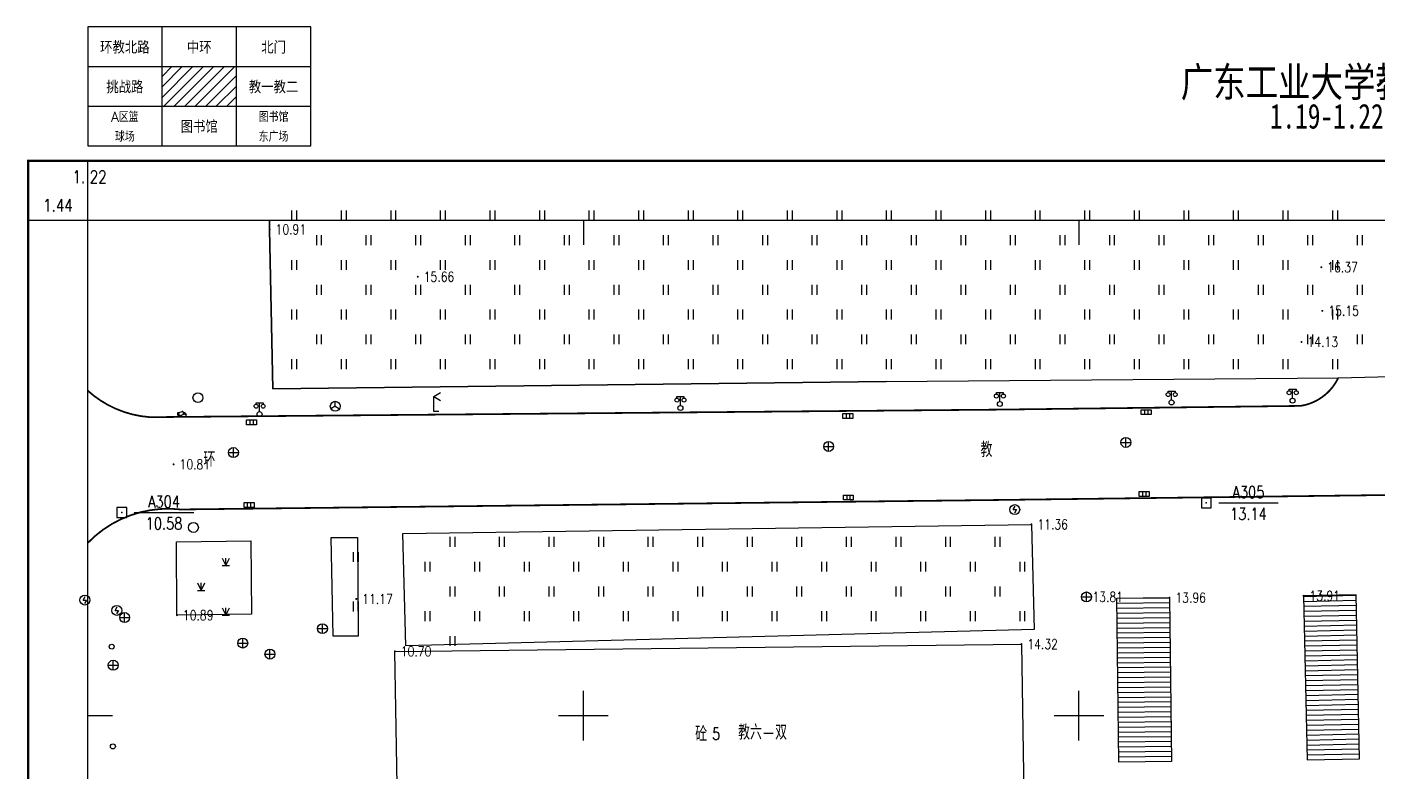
# Model space of a CAD drawing. Extents: x 1210 to 1476, y 1174 to 1460.
# Drawn here: x 1213.9 to 1350.1, y 1384.4 to 1459.5 of the extents above; entities that cross this region are included whole.
import ezdxf
from ezdxf.enums import TextEntityAlignment as Align

# ---------------------------------------------------------------- set-up
doc = ezdxf.new("R2010")
doc.units = 0
doc.header["$LTSCALE"] = 0.5
doc.header["$PDSIZE"] = 0.2
doc.layers.get('0').update_dxf_attribs({"linetype": 'CONTINUOUS'})
doc.layers.add('ASSIST', color=7, linetype='CONTINUOUS', plot=False)
for name, color, linetype in [('COMPONENT', 4, 'CONTINUOUS'), ('DLDW', 11, 'CONTINUOUS'), ('DLSS', 4, 'CONTINUOUS'), ('GCD', 1, 'CONTINUOUS'), ('GXYZ', 2, 'CONTINUOUS'), ('JMD', 6, 'CONTINUOUS'), ('KZD', 1, 'CONTINUOUS'), ('SXSS', 5, 'CONTINUOUS'), ('TK', 7, 'CONTINUOUS'), ('ZBTZ', 3, 'CONTINUOUS')]:
    doc.layers.add(name, color=color, linetype=linetype)
doc.styles.add('HZ', font='rs.shx', dxfattribs={"width": 0.8, "bigfont": 'hztxt.shx'})
doc.styles.add('等线体', font='simhei.ttf')
doc.linetypes.add('1161', pattern='A,0,[149,AAA.SHX,S=0.15,R=0,X=0,Y=0],-1.6', length=1.6)

# ---------------------------------------------------------------- blocks, each defined once
blk = doc.blocks.new('gc097')
for p, q in [((-0.6999991656703307, 2.001080768634255), (-0.6999991656703307, 2.301080768634255)), ((-0.6999991656703307, 2.301080768634255), (0.6999991656703307, 2.298919231365744)), ((3.061515884555943e-17, 0.5), (3.061515884555943e-17, 2.3)), ((0.6999991656703307, 2.298919231365744), (0.6999991656703307, 1.998919231365745))]:
    blk.add_line(p, q)
for centre, radius in [((-0.6999991656703307, 1.601080768634255), 0.4), ((0, 0), 0.5), ((0.7265381501658085, 1.599800599500545), 0.4)]:
    blk.add_circle(centre, radius)
blk = doc.blocks.new('gc052')
for p, q in [((0, 3), (1.385640646055102, 3.799999999999999)), ((0, 3), (1.385640646055102, 2.200000000000001)), ((0, 0), (0, 3)), ((1, 0), (0, 0))]:
    blk.add_line(p, q)
blk = doc.blocks.new('gcbj0612')
for p, q in [((-0.7458569407542344, 0.2598197386311203), (0.1571368456564155, 0.5260803049821767)), ((-0.5670090337425311, -0.3368004811462534), (0.3359847526681197, -0.07053991479519683))]:
    blk.add_line(p, q)
at = {"flags": 128}
for points in [[(-0.7347474870311482, 0.2633573525126936), (-0.7654477018694417, 0.2497338557431057), (-0.7922594463429147, 0.2256723448834808), (-0.8142136741489769, 0.1920424656279407), (-0.8305169022935347, 0.1500596894345765), (-0.8405798896337973, 0.1012413832200727), (-0.8440389335884295, 0.0473519677658778), (-0.8407690152964601, -0.009660853045991229), (-0.8308883181246497, -0.06773648732593768), (-0.814753956212693, -0.1247759303364951), (-0.792949067437758, -0.1787176279924427), (-0.7662617372922544, -0.2276119867967721), (-0.7356565154208012, -0.2696918372292857), (-0.7022395542829606, -0.3034363038573714), (-0.667218629921297, -0.32762577373674), (-0.6318594897883695, -0.341385976400902), (-0.597440105335923, -0.3442195822737164), (-0.5652044827969005, -0.3360241774560515), (-0.5363177015589574, -0.3170959652309367), (-0.5118238051598076, -0.2881190605051636), (-0.4926080668335409, -0.2501407641141103), (-0.4793649934293864, -0.2045337106408359), (-0.4725732241246614, -0.1529462578258831), (-0.4724782311578211, -0.09724291062378158), (-0.4790834478221888, -0.03943693313607093), (-0.4921501443777901, 0.01838241599883774), (-0.5112060563661598, 0.07412539485636405), (-0.5355624534783437, 0.1257773069436822), (-0.564339032062734, 0.1714713175802123), (-0.5964957315926463, 0.2095559261669666), (-0.6308703251636065, 0.2386546557211399), (-0.66622042540183, 0.2577158023406442), (-0.7012683875809196, 0.2660504465233174)], [(-0.7125718318520766, 0.1761321249843057), (-0.7241168407460936, 0.1668597046865807), (-0.745193987841973, 0.1209817677679187), (-0.7534887512468319, 0.03866720824729918), (-0.7401951170540225, -0.05999870397622241), (-0.7047586472457568, -0.1530508592238461), (-0.6581541844915546, -0.221393572121191), (-0.6178041203861657, -0.2514852704528304), (-0.6030864599991925, -0.255005689588497), (-0.5915354121203765, -0.2446691776438211), (-0.5705369717625195, -0.1991121883041005), (-0.5617865780718726, -0.1168371180043832), (-0.5758802286178867, -0.01824664557686012), (-0.6106642327333984, 0.07512669735982255), (-0.6576933486222306, 0.1429505950606318), (-0.6978411817650052, 0.1735142059068034)]]:
    blk.add_lwpolyline(points, close=True, dxfattribs=at)
blk.add_lwpolyline([(0.2976538328897113, -0.08184233189102658), (0.3292567688137712, -0.07128064146669666), (0.3572731540031045, -0.05010334967069735), (0.3806905114285786, -0.01907577727292048), (0.3986625671574198, 0.02068077816771621), (0.4105398336319445, 0.06772956459097876), (0.4158930813354581, 0.1203702978531348), (0.4145288506087493, 0.1767006078638088), (0.4064964430395817, 0.2346847878555393), (0.3920861397651343, 0.2922273622736473), (0.3718187110757077, 0.347248814635126), (0.3464265964294601, 0.3977607386466923), (0.3168274350088444, 0.4419376967148312), (0.2840909033912433, 0.4781831889713879), (0.2494000587788014, 0.5051873487768452), (0.2140085847946537, 0.5219742796581471), (0.1791954849288626, 0.5279373229834932), (0.1462188609561151, 0.522860981844562)], dxfattribs=at)
at = {"extrusion": (0, 0, -1), "flags": 128}
blk.add_lwpolyline([(-0.4023446645690179, 0.2541732805644537), (-0.506423858782463, 0.2825473205747729), (-0.605374279677756, 0.2943829550181719), (-0.694067153936745, 0.2731417783277305), (-0.7671658848188543, 0.2032230796242877), (-0.8136418622158144, 0.0947083865141137), (-0.8162163030180236, -0.01412013098298046), (-0.7955409019545915, -0.05623803400928667), (-0.7572906624563336, -0.08353754529338582), (-0.7022098950160722, -0.09255065438953097), (-0.6427814281366047, -0.08578044505304958), (-0.5944132513682155, -0.06721795822032182), (-0.5725133542611899, -0.04085423482772797), (-0.5878949997979642, -0.01110048940547274), (-0.6314281318417642, 0.01580830840407455), (-0.6885730347363492, 0.03314249225611873), (-0.7452185545258577, 0.03448630897047184), (-0.7945621382187175, 0.01877631431858339), (-0.8359231746992085, -0.01056765322274296), (-0.8927311324439069, -0.09592453278434072), (-0.9118600060691657, -0.1933414949939753), (-0.8975803125531636, -0.286512028175167), (-0.8661122684509532, -0.3768418472422602)], dxfattribs=at)
blk.add_lwpolyline([(-0.09282248118870484, -0.1969798290674589), (-0.2215975466818496, -0.5397991055343048), (0.05032784705915372, -0.5397991055343048)], close=True)
blk = doc.blocks.new('gc188')
blk.add_circle((0, 0), 1)
blk = doc.blocks.new('gc048')
for q in [(-0.8660254037844384, -0.4999999999999998), (0, 1), (0.8660254037844384, -0.5)]:
    blk.add_line((0, 0), q)
blk.add_circle((0, 0), 1)
blk = doc.blocks.new('gc041')
for p, q in [((-1, 0.5), (1, 0.5)), ((-1, -0.5), (-1, 0.5)), ((-0.3300000000000001, 0.5), (-0.3300000000000001, -0.5)), ((0.3300000000000001, 0.5), (0.3300000000000001, -0.5)), ((1, 0.5), (1, -0.5)), ((1, -0.5), (-1, -0.5))]:
    blk.add_line(p, q)
blk = doc.blocks.new('gc050')
for p, q in [((-0.3464, 0), (0.05446059767919031, 0.6923227435439937)), ((-0.3464, 0), (0.3464, -1.110223024625157e-16)), ((0.3464, -1.110223024625157e-16), (-0.0550644551031203, -0.6919727532849503))]:
    blk.add_line(p, q)
blk.add_circle((0, 0), 1)
blk = doc.blocks.new('gc043')
for p, q in [((-1, 0), (1, 0)), ((-8.881784197001252e-16, -1), (-8.881784197001252e-16, 1))]:
    blk.add_line(p, q)
blk.add_circle((0, 0), 1)
blk = doc.blocks.new('gc261')
blk.add_lwpolyline([(-1, -0.9999999999999996), (1, -0.9999999999999987), (0.9999999999999991, 1.000000000000001), (-1.000000000000001, 1)], close=True)
blk.add_point((0, 0))
blk = doc.blocks.new('gc170')
at = {"linetype": 'Continuous'}
blk.add_circle((0, 0), 0.5, dxfattribs=at)
blk = doc.blocks.new('gcbj0102')
for p, q in [((-1, 0), (1, 0)), ((-8.881784197001252e-16, -1), (-8.881784197001252e-16, 1))]:
    blk.add_line(p, q)
blk.add_circle((0, 0), 1)
blk = doc.blocks.new('gc323')
at = {"flags": 128}
for points in [[(-0.5, 0), (-0.5, 2)], [(0.5, 0), (0.5, 2)]]:
    blk.add_lwpolyline(points, dxfattribs=at)
blk = doc.blocks.new('gc124')
for p, q in [((-0.75, 1.5), (0, 0)), ((-0.75, 0), (0.75, 0)), ((0, 0), (0, 1.5)), ((0, 0), (0.75, 1.5))]:
    blk.add_line(p, q)
blk = doc.blocks.new('gc121')
for p, q in [((-0.5, -1), (-0.5, 1)), ((0.5, -1), (0.5, 1))]:
    blk.add_line(p, q)
blk = doc.blocks.new('GC200')
at = {"linetype": 'Continuous', "const_width": 0.2, "flags": 128}
blk.add_lwpolyline([(-0.1, 0, 1), (0.1, 0, 1)], format="xyb", close=True, dxfattribs=at)
blk = doc.blocks.new('ac50tk')
for p, q in [((45, 539), (0, 539)), ((0, 539), (0, 515)), ((15, 515), (15, 539)), ((30, 515), (30, 539)), ((45, 515), (45, 539)), ((0, 531), (45, 531)), ((0, 523), (45, 523)), ((0, 515), (45, 515)), ((0, -12), (0, 512)), ((-12, 500), (512, 500)), ((100, 500), (100, 495)), ((200, 500), (200, 495)), ((100, 395), (100, 405)), ((200, 395), (200, 405)), ((0, 400), (5, 400)), ((95, 400), (105, 400)), ((195, 400), (205, 400))]:
    blk.add_line(p, q)
at = {"color": 0}
for p, q in [((15, 524.7924591209814), (21.20754087901859, 531)), ((15, 526.9137794645411), (19.0862205354589, 531)), ((15, 529.0350998081008), (16.96490019189933, 531)), ((15.32886122257826, 523), (23.32886122257825, 531)), ((17.45018156613795, 523), (25.45018156613785, 531)), ((19.57150190969755, 523), (27.57150190969746, 531)), ((21.69282225325724, 523), (29.69282225325715, 531)), ((23.81414259681698, 523), (30, 529.1858574031831)), ((25.93546294037654, 523), (30, 527.0645370596235)), ((28.05678328393619, 523), (30, 524.9432167160638))]:
    blk.add_line(p, q, dxfattribs=at)
blk.add_lwpolyline([(-12, -12, 0.5, 0.5, 0), (-12, 512, 0.5, 0.5, 0), (512, 512, 0.5, 0.5, 0), (512, -12, 0.5, 0.5, 0)], format="xyseb", close=True)

msp = doc.modelspace()

# ---------------------------------------------------------------- linework, layer by layer
at = {"layer": 'ASSIST', "linetype": 'Continuous', "flags": 128}
for points in [[(1329.13, 1401.901), (1329.334, 1385.372), (1324.038041498871, 1385.30663757431), (1323.834041498871, 1401.83563757431)], [(1342.654, 1402.088), (1343.014, 1385.531), (1348.311887102875, 1385.646192326933), (1347.951887102875, 1402.203192326933)]]:
    msp.add_lwpolyline(points, close=True, dxfattribs=at)
at = {"layer": 'DLSS', "linetype": 'Continuous', "const_width": 0.175, "flags": 128}
for points in [[(1346.161, 1424.096, -0.05241354782509033), (1345.614824307597, 1423.193856539777, -0.05241354782511688), (1344.893, 1422.425, -0.07015225637732722), (1343.708843073634, 1421.662425508976, -0.07015225637721159), (1342.36, 1421.257)], [(1229.422, 1410.803, 0.1158328183250167), (1224.300607972761, 1410.208684795425, 0.1151513937471049), (1220, 1407.418887871523, 0.1151513937471049)]]:
    msp.add_lwpolyline(points, format="xyb", dxfattribs=at)
at = {"layer": 'DLSS', "linetype": 'Continuous', "const_width": 0.175, "elevation": 10.356, "flags": 128}
msp.add_lwpolyline([(1220, 1422.79779122797, 0.07984035564839251), (1222.785871147224, 1420.988082928679, 0.08680322548064696), (1226.287, 1420.118)], format="xyb", dxfattribs=at)
at = {"layer": 'DLSS', "linetype": 'Continuous', "const_width": 0.175, "flags": 128}
for points in [[(1226.287, 1420.118), (1312.171, 1420.884)], [(1312.171, 1420.884), (1342.36, 1421.257)], [(1311.194, 1411.753), (1229.422, 1410.803)]]:
    msp.add_lwpolyline(points, dxfattribs=at)
at = {"layer": 'DLSS', "linetype": 'Continuous', "const_width": 0.175, "elevation": 13.769, "flags": 128}
msp.add_lwpolyline([(1376.784, 1412.586), (1311.194, 1411.753)], dxfattribs=at)
at = {"layer": 'JMD', "linetype": 'Continuous'}
for p, q in [((1324.038041498871, 1385.30663757431), (1323.834041498871, 1401.83563757431)), ((1329.130373424365, 1401.870743473904), (1323.834414923236, 1401.805381048214)), ((1329.13, 1401.901), (1329.334, 1385.372)), ((1342.654, 1402.088), (1343.014, 1385.531)), ((1342.655324128931, 1402.027101103579), (1347.953211231806, 1402.142293430513)), ((1342.666193094721, 1401.527219251956), (1347.964080197596, 1401.642411578889)), ((1348.311887102875, 1385.646192326933), (1347.951887102875, 1402.203192326933)), ((1329.136543926657, 1401.370781550453), (1323.840585425528, 1401.305419124763)), ((1329.142714428949, 1400.870819627001), (1323.84675592782, 1400.805457201311)), ((1329.148884931241, 1400.370857703549), (1323.852926430112, 1400.305495277859)), ((1342.677062060511, 1401.027337400332), (1347.974949163386, 1401.142529727265)), ((1342.687931026301, 1400.527455548709), (1347.985818129176, 1400.642647875642)), ((1342.698799992091, 1400.027573697085), (1347.996687094966, 1400.142766024018)), ((1329.155055433533, 1399.870895780098), (1323.859096932404, 1399.805533354408)), ((1329.161225935825, 1399.370933856646), (1323.865267434696, 1399.305571430956)), ((1329.167396438117, 1398.870971933194), (1323.871437936988, 1398.805609507504)), ((1342.709668957881, 1399.527691845461), (1348.007556060756, 1399.642884172395)), ((1342.720537923671, 1399.027809993838), (1348.018425026546, 1399.143002320771)), ((1329.173566940409, 1398.371010009743), (1323.87760843928, 1398.305647584053)), ((1329.179737442701, 1397.871048086291), (1323.883778941572, 1397.805685660601)), ((1329.185907944993, 1397.371086162839), (1323.889949443864, 1397.305723737149)), ((1342.731406889461, 1398.527928142214), (1348.029293992336, 1398.643120469147)), ((1342.742275855251, 1398.02804629059), (1348.040162958126, 1398.143238617524)), ((1342.753144821041, 1397.528164438967), (1348.051031923916, 1397.6433567659)), ((1329.192078447285, 1396.871124239388), (1323.896119946156, 1396.805761813698)), ((1329.198248949577, 1396.371162315936), (1323.902290448448, 1396.305799890246)), ((1342.764013786831, 1397.028282587343), (1348.061900889706, 1397.143474914277)), ((1342.774882752621, 1396.52840073572), (1348.072769855496, 1396.643593062653)), ((1342.785751718411, 1396.028518884096), (1348.083638821286, 1396.143711211029)), ((1329.204419451868, 1395.871200392485), (1323.90846095074, 1395.805837966795)), ((1329.21058995416, 1395.371238469033), (1323.914631453032, 1395.305876043343)), ((1329.216760456452, 1394.871276545581), (1323.920801955324, 1394.805914119891)), ((1342.796620684201, 1395.528637032472), (1348.094507787076, 1395.643829359406)), ((1342.807489649991, 1395.028755180849), (1348.105376752866, 1395.143947507782)), ((1342.81835861578, 1394.528873329225), (1348.116245718656, 1394.644065656158)), ((1329.222930958744, 1394.37131462213), (1323.926972457616, 1394.30595219644)), ((1329.229101461036, 1393.871352698678), (1323.933142959908, 1393.805990272988)), ((1329.235271963328, 1393.371390775226), (1323.9393134622, 1393.306028349536)), ((1342.82922758157, 1394.028991477601), (1348.127114684446, 1394.144183804535)), ((1342.84009654736, 1393.529109625978), (1348.137983650236, 1393.644301952911)), ((1329.24144246562, 1392.871428851775), (1323.945483964492, 1392.806066426085)), ((1329.247612967912, 1392.371466928323), (1323.951654466784, 1392.306104502633)), ((1342.85096551315, 1393.029227774354), (1348.148852616026, 1393.144420101288)), ((1342.86183447894, 1392.52934592273), (1348.159721581816, 1392.644538249664)), ((1342.87270344473, 1392.029464071107), (1348.170590547606, 1392.14465639804)), ((1329.253783470204, 1391.871505004871), (1323.957824969076, 1391.806142579181)), ((1329.259953972496, 1391.37154308142), (1323.963995471368, 1391.30618065573)), ((1329.266124474788, 1390.871581157968), (1323.97016597366, 1390.806218732278)), ((1342.88357241052, 1391.529582219483), (1348.181459513396, 1391.644774546417)), ((1342.89444137631, 1391.02970036786), (1348.192328479186, 1391.144892694793)), ((1342.9053103421, 1390.529818516236), (1348.203197444976, 1390.64501084317)), ((1329.27229497708, 1390.371619234516), (1323.976336475951, 1390.306256808826)), ((1329.278465479372, 1389.871657311065), (1323.982506978243, 1389.806294885375)), ((1329.284635981664, 1389.371695387613), (1323.988677480535, 1389.306332961923)), ((1342.91617930789, 1390.029936664612), (1348.214066410766, 1390.145128991546)), ((1342.92704827368, 1389.530054812989), (1348.224935376556, 1389.645247139922)), ((1329.290806483956, 1388.871733464161), (1323.994847982827, 1388.806371038472)), ((1329.296976986248, 1388.37177154071), (1324.001018485119, 1388.30640911502)), ((1329.30314748854, 1387.871809617258), (1324.007188987411, 1387.806447191568)), ((1342.93791723947, 1389.030172961365), (1348.235804342346, 1389.145365288299)), ((1342.94878620526, 1388.530291109742), (1348.246673308136, 1388.645483436675)), ((1342.95965517105, 1388.030409258118), (1348.257542273926, 1388.145601585051)), ((1329.309317990832, 1387.371847693807), (1324.013359489703, 1387.306485268117)), ((1329.315488493124, 1386.871885770355), (1324.019529991995, 1386.806523344665)), ((1342.97052413684, 1387.530527406494), (1348.268411239716, 1387.645719733428)), ((1342.98139310263, 1387.030645554871), (1348.279280205505, 1387.145837881804)), ((1342.99226206842, 1386.530763703247), (1348.290149171295, 1386.645956030181)), ((1329.321658995416, 1386.371923846903), (1324.025700494287, 1386.306561421213)), ((1329.327829497708, 1385.871961923452), (1324.031870996579, 1385.806599497762)), ((1329.334, 1385.372), (1324.038041498871, 1385.30663757431)), ((1343.00313103421, 1386.030881851623), (1348.301018137085, 1386.146074178557)), ((1343.014, 1385.531), (1348.311887102875, 1385.646192326933))]:
    msp.add_line(p, q, dxfattribs=at)
at = {"layer": 'JMD', "linetype": 'Continuous', "flags": 128}
msp.add_lwpolyline([(1251.279, 1379.103), (1250.986, 1396.482), (1314.193, 1397.216), (1314.486, 1379.837)], close=True, dxfattribs=at)
at = {"layer": 'KZD', "linetype": 'Continuous'}
for p, q in [((1334.1, 1411.46), (1340.1, 1411.46)), ((1224.7, 1410.49), (1230.7, 1410.49))]:
    msp.add_line(p, q, dxfattribs=at)
at = {"layer": 'ZBTZ', "linetype": 'Continuous', "flags": 128}
msp.add_lwpolyline([(1238.351, 1440), (1238.351, 1439.070999999997), (1238.685, 1422.976), (1300.543999999995, 1423.704999999999), (1346.160999999982, 1424.096), (1358.184000000003, 1424.38), (1375.844999999974, 1424.316), (1458.95392627189, 1424.316, 0.07605325781765769), (1463.130162761171, 1424.631132541002, 0.01646352539522771), (1465.769, 1425.877, -0.1086800755865722), (1466.931234987261, 1427.336302302399, -0.1566028880852053), (1467.372, 1428.917, 0.04537518096291229), (1468.138213807093, 1431.340097439026, 0.04105265049897587), (1468.512, 1434.123000000001), (1468.399128910925, 1440)], format="xyb", dxfattribs=at)
at = {"layer": 'ZBTZ', "linetype": '1161', "elevation": 12.444, "flags": 128}
for points in [[(1300.544, 1423.705), (1238.685, 1422.976), (1238.351, 1439.071), (1238.351, 1440)], [(1300.544, 1423.705), (1346.161, 1424.096)], [(1346.161, 1424.096), (1358.184, 1424.38)]]:
    msp.add_lwpolyline(points, dxfattribs=at)
at = {"layer": 'ZBTZ', "linetype": '1161', "flags": 128}
for points, elevation in [([(1251.805, 1408.37), (1315.206, 1409.296), (1315.482, 1398.678), (1252.099755222859, 1397.030467549586)], 11.36), ([(1228.943, 1407.549), (1236.464, 1407.642), (1236.536, 1400.243), (1229.001, 1400.133)], 10.892), ([(1244.561, 1407.961), (1247.215, 1407.99), (1247.271, 1398.002), (1244.758, 1398.016)], 11.244)]:
    msp.add_lwpolyline(points, close=True, dxfattribs=dict(at, elevation=elevation))

# ---------------------------------------------------------------- block references
at = {"layer": 'COMPONENT', "linetype": 'Continuous', "xscale": 0.5, "yscale": 0.5}
for name, p in [('gcbj0612', (1229.465, 1420.435, 10.968)), ('gcbj0102', (1320.755, 1401.975, 13.814))]:
    msp.add_blockref(name, p, dxfattribs=at)
at = {"layer": 'DLDW', "linetype": 'Continuous', "xscale": 0.5, "yscale": 0.5}
for p in [(1279.792, 1421.044, 11.976), (1312.017, 1421.449, 12.661), (1329.345, 1421.605, 13.081), (1341.552, 1421.788, 13.309), (1237.337, 1420.426, 11.055)]:
    msp.add_blockref('gc097', p, dxfattribs=at)
at = {"layer": 'DLSS', "linetype": 'Continuous', "xscale": 0.5, "yscale": 0.5}
msp.add_blockref('gc052', (1254.912, 1420.704, 11.449), dxfattribs=at)
at = {"layer": 'GCD', "linetype": 'Continuous'}
ref = msp.add_blockref('GC200', (1238.351, 1439.071, 10.912), dxfattribs=dict(at, xscale=0.5, yscale=0.5, zscale=0.5))
ref.add_attrib('height', '10.91', dxfattribs={"linetype": 'Continuous', "height": 1, "style": 'HZ', "width": 0.8}).set_placement((1238.951, 1439.071, 10.912), align=Align.MIDDLE_LEFT)
ref = msp.add_blockref('GC200', (1344.45, 1435.255, 16.37), dxfattribs=dict(at, xscale=0.5, yscale=0.5, zscale=0.5))
ref.add_attrib('height', '16.37', dxfattribs={"linetype": 'Continuous', "height": 1, "style": 'HZ', "width": 0.8}).set_placement((1345.05, 1435.255, 16.37), align=Align.MIDDLE_LEFT)
ref = msp.add_blockref('GC200', (1253.301, 1434.29, 15.662), dxfattribs=dict(at, xscale=0.5, yscale=0.5, zscale=0.5))
ref.add_attrib('height', '15.66', dxfattribs={"linetype": 'Continuous', "height": 1, "style": 'HZ', "width": 0.8}).set_placement((1253.901, 1434.29, 15.662), align=Align.MIDDLE_LEFT)
ref = msp.add_blockref('GC200', (1344.562, 1430.85, 15.153), dxfattribs=dict(at, xscale=0.5, yscale=0.5, zscale=0.5))
ref.add_attrib('height', '15.15', dxfattribs={"linetype": 'Continuous', "height": 1, "style": 'HZ', "width": 0.8}).set_placement((1345.162, 1430.85, 15.153), align=Align.MIDDLE_LEFT)
ref = msp.add_blockref('GC200', (1342.453, 1427.711, 14.133), dxfattribs=dict(at, xscale=0.5, yscale=0.5, zscale=0.5))
ref.add_attrib('height', '14.13', dxfattribs={"linetype": 'Continuous', "height": 1, "style": 'HZ', "width": 0.8}).set_placement((1343.053, 1427.711, 14.133), align=Align.MIDDLE_LEFT)
ref = msp.add_blockref('GC200', (1228.665, 1415.356, 10.811), dxfattribs=dict(at, xscale=0.5, yscale=0.5, zscale=0.5))
ref.add_attrib('height', '10.81', dxfattribs={"linetype": 'Continuous', "height": 1, "style": 'HZ', "width": 0.8}).set_placement((1229.265, 1415.356, 10.811), align=Align.MIDDLE_LEFT)
ref = msp.add_blockref('GC200', (1315.206, 1409.296, 11.36), dxfattribs=dict(at, xscale=0.5, yscale=0.5, zscale=0.5))
ref.add_attrib('height', '11.36', dxfattribs={"linetype": 'Continuous', "height": 1, "style": 'HZ', "width": 0.8}).set_placement((1315.806, 1409.296, 11.36), align=Align.MIDDLE_LEFT)
ref = msp.add_blockref('GC200', (1247.096, 1401.77, 11.169), dxfattribs=dict(at, xscale=0.5, yscale=0.5, zscale=0.5))
ref.add_attrib('height', '11.17', dxfattribs={"linetype": 'Continuous', "height": 1, "style": 'HZ', "width": 0.8}).set_placement((1247.696, 1401.77, 11.169), align=Align.MIDDLE_LEFT)
ref = msp.add_blockref('GC200', (1320.755, 1401.975, 13.814), dxfattribs=dict(at, xscale=0.5, yscale=0.5, zscale=0.5))
ref.add_attrib('height', '13.81', dxfattribs={"linetype": 'Continuous', "height": 1, "style": 'HZ', "width": 0.8}).set_placement((1321.355, 1401.975, 13.814), align=Align.MIDDLE_LEFT)
ref = msp.add_blockref('GC200', (1329.13, 1401.901, 13.956), dxfattribs=dict(at, xscale=0.5, yscale=0.5, zscale=0.5))
ref.add_attrib('height', '13.96', dxfattribs={"linetype": 'Continuous', "height": 1, "style": 'HZ', "width": 0.8}).set_placement((1329.73, 1401.901, 13.956), align=Align.MIDDLE_LEFT)
ref = msp.add_blockref('GC200', (1342.654, 1402.088, 13.909), dxfattribs=dict(at, xscale=0.5, yscale=0.5, zscale=0.5))
ref.add_attrib('height', '13.91', dxfattribs={"linetype": 'Continuous', "height": 1, "style": 'HZ', "width": 0.8}).set_placement((1343.254, 1402.088, 13.909), align=Align.MIDDLE_LEFT)
ref = msp.add_blockref('GC200', (1229.001, 1400.133, 10.892), dxfattribs=dict(at, xscale=0.5, yscale=0.5, zscale=0.5))
ref.add_attrib('height', '10.89', dxfattribs={"linetype": 'Continuous', "height": 1, "style": 'HZ', "width": 0.8}).set_placement((1229.601, 1400.133, 10.892), align=Align.MIDDLE_LEFT)
ref = msp.add_blockref('GC200', (1314.193, 1397.216, 14.316), dxfattribs=dict(at, xscale=0.5, yscale=0.5, zscale=0.5))
ref.add_attrib('height', '14.32', dxfattribs={"linetype": 'Continuous', "height": 1, "style": 'HZ', "width": 0.8}).set_placement((1314.793, 1397.216, 14.316), align=Align.MIDDLE_LEFT)
ref = msp.add_blockref('GC200', (1250.986, 1396.482, 10.704), dxfattribs=dict(at, xscale=0.5, yscale=0.5, zscale=0.5))
ref.add_attrib('height', '10.70', dxfattribs={"linetype": 'Continuous', "height": 1, "style": 'HZ', "width": 0.8}).set_placement((1251.586, 1396.482, 10.704), align=Align.MIDDLE_LEFT)
at = {"layer": 'GXYZ', "linetype": 'Continuous', "xscale": 0.5, "yscale": 0.5}
for name, p in [('gc188', (1231.12, 1422.087, 10.976)), ('gc048', (1244.972, 1421.218, 11.272)), ('gc043', (1324.734, 1417.565, 12.861)), ('gc043', (1234.703, 1416.547, 10.923)), ('gc043', (1294.747, 1417.161, 12.206)), ('gc050', (1313.522, 1410.788, 12.715)), ('gc188', (1230.665, 1408.986, 10.928)), ('gc050', (1219.714, 1401.659, 10.478)), ('gc050', (1222.935, 1400.613, 10.523)), ('gc043', (1223.724, 1399.893, 10.522)), ('gc043', (1243.681, 1398.773, 10.663)), ('gc043', (1235.64, 1397.316, 10.594)), ('gc043', (1238.383, 1396.204, 10.597)), ('gc043', (1222.57, 1395.085, 10.431))]:
    msp.add_blockref(name, p, dxfattribs=at)
at = {"layer": 'GXYZ', "linetype": 'Continuous', "xscale": 0.5, "yscale": 0.5, "zscale": 0.5}
for p in [(1296.675, 1420.245, 12.181), (1326.779, 1420.626, 12.828), (1236.525, 1419.61, 10.889), (1326.587, 1412.359, 12.835), (1296.735, 1412.011, 12.185)]:
    msp.add_blockref('gc041', p, dxfattribs=at)
at = {"layer": 'GXYZ', "linetype": 'Continuous', "xscale": 0.5, "yscale": 0.5, "zscale": 0.5, "rotation": 180}
msp.add_blockref('gc041', (1236.295, 1411.243, 10.875), dxfattribs=at)
at = {"layer": 'KZD', "linetype": 'Continuous', "xscale": 0.5, "yscale": 0.5}
for p in [(1223.45, 1410.49, 10.58), (1332.85, 1411.46, 13.14)]:
    msp.add_blockref('gc261', p, dxfattribs=at)
at = {"layer": 'TK', "linetype": 'Continuous', "xscale": 0.5, "yscale": 0.5}
msp.add_blockref('ac50tk', (1220, 1190), dxfattribs=at)
at = {"layer": 'ZBTZ', "linetype": 'Continuous', "xscale": 0.5, "yscale": 0.5}
for name, p in [('gc121', (1240.851, 1440.476)), ('gc121', (1245.851, 1440.476)), ('gc121', (1250.851, 1440.476)), ('gc121', (1255.851, 1440.476)), ('gc121', (1260.851, 1440.476)), ('gc121', (1265.851, 1440.476)), ('gc121', (1270.851, 1440.476)), ('gc121', (1275.851, 1440.476)), ('gc121', (1280.851, 1440.476)), ('gc121', (1285.851, 1440.476)), ('gc121', (1290.851, 1440.476)), ('gc121', (1295.851, 1440.476)), ('gc121', (1300.851, 1440.476)), ('gc121', (1305.851, 1440.476)), ('gc121', (1310.851, 1440.476)), ('gc121', (1315.851, 1440.476)), ('gc121', (1320.851, 1440.476)), ('gc121', (1325.851, 1440.476)), ('gc121', (1330.851, 1440.476)), ('gc121', (1335.851, 1440.476)), ('gc121', (1340.851, 1440.476)), ('gc121', (1345.851, 1440.476)), ('gc121', (1243.351, 1437.976)), ('gc121', (1248.351, 1437.976)), ('gc121', (1253.351, 1437.976)), ('gc121', (1258.351, 1437.976)), ('gc121', (1263.351, 1437.976)), ('gc121', (1268.351, 1437.976)), ('gc121', (1273.351, 1437.976)), ('gc121', (1278.351, 1437.976)), ('gc121', (1283.351, 1437.976)), ('gc121', (1288.351, 1437.976)), ('gc121', (1293.351, 1437.976)), ('gc121', (1298.351, 1437.976)), ('gc121', (1303.351, 1437.976)), ('gc121', (1308.351, 1437.976)), ('gc121', (1313.351, 1437.976)), ('gc121', (1318.351, 1437.976)), ('gc121', (1323.351, 1437.976)), ('gc121', (1328.351, 1437.976)), ('gc121', (1333.351, 1437.976)), ('gc121', (1338.351, 1437.976)), ('gc121', (1343.351, 1437.976)), ('gc121', (1348.351, 1437.976)), ('gc121', (1240.851, 1435.476)), ('gc121', (1245.851, 1435.476)), ('gc121', (1250.851, 1435.476)), ('gc121', (1255.851, 1435.476)), ('gc121', (1260.851, 1435.476)), ('gc121', (1265.851, 1435.476)), ('gc121', (1270.851, 1435.476)), ('gc121', (1275.851, 1435.476)), ('gc121', (1280.851, 1435.476)), ('gc121', (1285.851, 1435.476)), ('gc121', (1290.851, 1435.476)), ('gc121', (1295.851, 1435.476)), ('gc121', (1300.851, 1435.476)), ('gc121', (1305.851, 1435.476)), ('gc121', (1310.851, 1435.476)), ('gc121', (1315.851, 1435.476)), ('gc121', (1320.851, 1435.476)), ('gc121', (1325.851, 1435.476)), ('gc121', (1330.851, 1435.476)), ('gc121', (1335.851, 1435.476)), ('gc121', (1340.851, 1435.476)), ('gc121', (1345.851, 1435.476)), ('gc121', (1243.351, 1432.976)), ('gc121', (1248.351, 1432.976)), ('gc121', (1253.351, 1432.976)), ('gc121', (1258.351, 1432.976)), ('gc121', (1263.351, 1432.976)), ('gc121', (1268.351, 1432.976)), ('gc121', (1273.351, 1432.976)), ('gc121', (1278.351, 1432.976)), ('gc121', (1283.351, 1432.976)), ('gc121', (1288.351, 1432.976)), ('gc121', (1293.351, 1432.976)), ('gc121', (1298.351, 1432.976)), ('gc121', (1303.351, 1432.976)), ('gc121', (1308.351, 1432.976)), ('gc121', (1313.351, 1432.976)), ('gc121', (1318.351, 1432.976)), ('gc121', (1323.351, 1432.976)), ('gc121', (1328.351, 1432.976)), ('gc121', (1333.351, 1432.976)), ('gc121', (1338.351, 1432.976)), ('gc121', (1343.351, 1432.976)), ('gc121', (1348.351, 1432.976)), ('gc121', (1240.851, 1430.476)), ('gc121', (1245.851, 1430.476)), ('gc121', (1250.851, 1430.476)), ('gc121', (1255.851, 1430.476)), ('gc121', (1260.851, 1430.476)), ('gc121', (1265.851, 1430.476)), ('gc121', (1270.851, 1430.476)), ('gc121', (1275.851, 1430.476)), ('gc121', (1280.851, 1430.476)), ('gc121', (1285.851, 1430.476)), ('gc121', (1290.851, 1430.476)), ('gc121', (1295.851, 1430.476)), ('gc121', (1300.851, 1430.476)), ('gc121', (1305.851, 1430.476)), ('gc121', (1310.851, 1430.476)), ('gc121', (1315.851, 1430.476)), ('gc121', (1320.851, 1430.476)), ('gc121', (1325.851, 1430.476)), ('gc121', (1330.851, 1430.476)), ('gc121', (1335.851, 1430.476)), ('gc121', (1340.851, 1430.476)), ('gc121', (1345.851, 1430.476)), ('gc121', (1243.351, 1427.976)), ('gc121', (1248.351, 1427.976)), ('gc121', (1253.351, 1427.976)), ('gc121', (1258.351, 1427.976)), ('gc121', (1263.351, 1427.976)), ('gc121', (1268.351, 1427.976)), ('gc121', (1273.351, 1427.976)), ('gc121', (1278.351, 1427.976)), ('gc121', (1283.351, 1427.976)), ('gc121', (1288.351, 1427.976)), ('gc121', (1293.351, 1427.976)), ('gc121', (1298.351, 1427.976)), ('gc121', (1303.351, 1427.976)), ('gc121', (1308.351, 1427.976)), ('gc121', (1313.351, 1427.976)), ('gc121', (1318.351, 1427.976)), ('gc121', (1323.351, 1427.976)), ('gc121', (1328.351, 1427.976)), ('gc121', (1333.351, 1427.976)), ('gc121', (1338.351, 1427.976)), ('gc121', (1343.351, 1427.976)), ('gc121', (1348.351, 1427.976)), ('gc121', (1240.851, 1425.476)), ('gc121', (1245.851, 1425.476)), ('gc121', (1250.851, 1425.476)), ('gc121', (1255.851, 1425.476)), ('gc121', (1260.851, 1425.476)), ('gc121', (1265.851, 1425.476)), ('gc121', (1270.851, 1425.476)), ('gc121', (1275.851, 1425.476)), ('gc121', (1280.851, 1425.476)), ('gc121', (1285.851, 1425.476)), ('gc121', (1290.851, 1425.476)), ('gc121', (1295.851, 1425.476)), ('gc121', (1300.851, 1425.476)), ('gc121', (1305.851, 1425.476)), ('gc121', (1310.851, 1425.476)), ('gc121', (1315.851, 1425.476)), ('gc121', (1320.851, 1425.476)), ('gc121', (1325.851, 1425.476)), ('gc121', (1330.851, 1425.476)), ('gc121', (1335.851, 1425.476)), ('gc121', (1340.851, 1425.476)), ('gc121', (1345.851, 1425.476)), ('gc323', (1256.805, 1407.030467549586)), ('gc323', (1261.805, 1407.030467549586)), ('gc323', (1266.805, 1407.030467549586)), ('gc323', (1271.805, 1407.030467549586)), ('gc323', (1276.805, 1407.030467549586)), ('gc323', (1281.805, 1407.030467549586)), ('gc323', (1286.805, 1407.030467549586)), ('gc323', (1291.805, 1407.030467549586)), ('gc323', (1296.805, 1407.030467549586)), ('gc323', (1301.805, 1407.030467549586)), ('gc323', (1306.805, 1407.030467549586)), ('gc323', (1311.805, 1407.030467549586)), ('gc124', (1233.943, 1405.133)), ('gc323', (1247.061, 1405.502)), ('gc323', (1254.305, 1404.530467549586)), ('gc323', (1259.305, 1404.530467549586)), ('gc323', (1264.305, 1404.530467549586)), ('gc323', (1269.305, 1404.530467549586)), ('gc323', (1274.305, 1404.530467549586)), ('gc323', (1279.305, 1404.530467549586)), ('gc323', (1284.305, 1404.530467549586)), ('gc323', (1289.305, 1404.530467549586)), ('gc323', (1294.305, 1404.530467549586)), ('gc323', (1299.305, 1404.530467549586)), ('gc323', (1304.305, 1404.530467549586)), ('gc323', (1309.305, 1404.530467549586)), ('gc323', (1314.305, 1404.530467549586)), ('gc124', (1231.443, 1402.633)), ('gc323', (1256.805, 1402.030467549586)), ('gc323', (1261.805, 1402.030467549586)), ('gc323', (1266.805, 1402.030467549586)), ('gc323', (1271.805, 1402.030467549586)), ('gc323', (1276.805, 1402.030467549586)), ('gc323', (1281.805, 1402.030467549586)), ('gc323', (1286.805, 1402.030467549586)), ('gc323', (1291.805, 1402.030467549586)), ('gc323', (1296.805, 1402.030467549586)), ('gc323', (1301.805, 1402.030467549586)), ('gc323', (1306.805, 1402.030467549586)), ('gc323', (1311.805, 1402.030467549586)), ('gc323', (1247.061, 1400.502)), ('gc124', (1233.943, 1400.133)), ('gc323', (1254.305, 1399.530467549586)), ('gc323', (1259.305, 1399.530467549586)), ('gc323', (1264.305, 1399.530467549586)), ('gc323', (1269.305, 1399.530467549586)), ('gc323', (1274.305, 1399.530467549586)), ('gc323', (1279.305, 1399.530467549586)), ('gc323', (1284.305, 1399.530467549586)), ('gc323', (1289.305, 1399.530467549586)), ('gc323', (1294.305, 1399.530467549586)), ('gc323', (1299.305, 1399.530467549586)), ('gc323', (1304.305, 1399.530467549586)), ('gc323', (1309.305, 1399.530467549586)), ('gc323', (1314.305, 1399.530467549586)), ('gc323', (1256.805, 1397.030467549586)), ('gc170', (1222.420526315789, 1396.953842105263, 10.455)), ('gc170', (1222.542052631579, 1386.887684210526, 10.455))]:
    msp.add_blockref(name, p, dxfattribs=at)

# ---------------------------------------------------------------- texts
at = {"layer": 'JMD', "linetype": 'Continuous', "style": 'HZ', "width": 0.8}
msp.add_text('教六-双', height=1.5, dxfattribs=at).set_placement((1288.078346360436, 1388.394254041364), align=Align.MIDDLE)
msp.add_text('砼', height=1.5, dxfattribs=at).set_placement((1282.486, 1388.1595), align=Align.MIDDLE_RIGHT)
msp.add_text('5', height=1.2, dxfattribs=at).set_placement((1282.986, 1388.1595), align=Align.MIDDLE_LEFT)
at = {"layer": 'KZD', "linetype": 'Continuous', "style": 'HZ', "width": 0.8}
for s, p in [('A305', (1337.1, 1412.56)), ('A304', (1227.7, 1411.59)), ('13.14', (1337.1, 1410.36)), ('10.58', (1227.7, 1409.39))]:
    msp.add_text(s, height=1.2, dxfattribs=at).set_placement(p, align=Align.MIDDLE)
at = {"layer": 'SXSS', "linetype": 'Continuous', "style": 'HZ', "width": 0.8}
for s, p in [('环', (1231.671671330181, 1415.125091229555)), ('教', (1310.063359777668, 1416.093685748373))]:
    msp.add_text(s, height=1.5, dxfattribs=at).set_placement(p)
at = {"layer": 'TK', "linetype": 'Continuous', "style": 'HZ'}
for s, height, p in [('环教北路', 1.25, (1223.75, 1457.5)), ('中环', 1.25, (1231.25, 1457.5)), ('北门', 1.25, (1238.75, 1457.5)), ('挑战路', 1.25, (1223.75, 1453.5)), ('教一教二', 1.25, (1238.75, 1453.5)), ('A区篮', 1, (1223.75, 1450.5)), ('图书馆', 1, (1238.75, 1450.5)), ('图书馆', 1.25, (1231.25, 1449.5)), ('球场', 1, (1223.75, 1448.5)), ('东广场', 1, (1238.75, 1448.5))]:
    msp.add_text(s, height=height, dxfattribs=at).set_placement(p, align=Align.MIDDLE)
at = {"layer": 'TK', "linetype": 'Continuous', "width": 0.8}
for s, height, style, p in [('广东工业大学教学楼', 3, '等线体', (1345, 1454)), ('1.44', 1.25, 'HZ', (1217, 1441.5))]:
    msp.add_text(s, height=height, dxfattribs=dict(at, style=style)).set_placement(p, align=Align.MIDDLE)
at = {"layer": 'TK', "linetype": 'Continuous', "style": '等线体', "width": 0.75}
msp.add_text('1.19-1.22', height=2.5, dxfattribs=at).set_placement((1345, 1448.5), align=Align.BOTTOM_CENTER)
at = {"layer": 'TK', "linetype": 'Continuous', "style": 'HZ', "width": 0.8}
msp.add_text('1.', height=1.25, dxfattribs=at).set_placement((1219.75, 1444.375), align=Align.MIDDLE_RIGHT)
msp.add_text('22', height=1.25, dxfattribs=at).set_placement((1220.2, 1444.375), align=Align.MIDDLE_LEFT)

doc.saveas('drawing.dxf')
